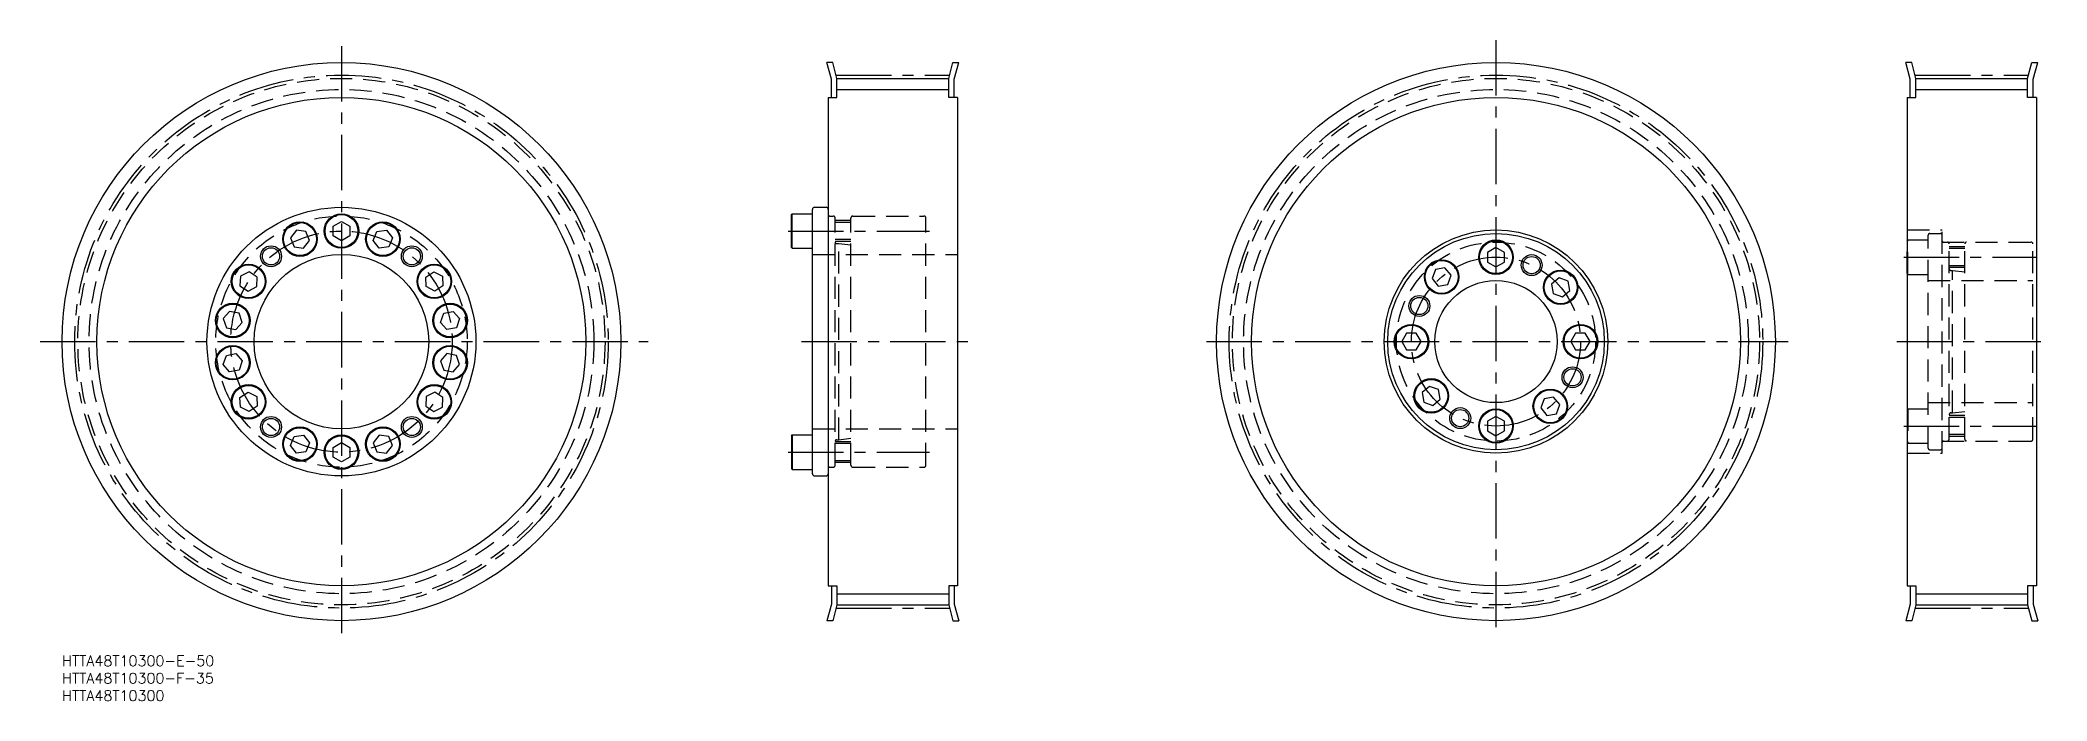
# Model space of a CAD drawing. Extents: x -6 to 568, y -13 to 176.
import ezdxf

# ---------------------------------------------------------------- set-up
doc = ezdxf.new("R2010")
doc.units = 0
doc.header["$LTSCALE"] = 0.5
doc.linetypes.add('CENTER', pattern=[50.8, 31.75, -6.35, 6.35, -6.35])
doc.linetypes.add('DASHED', pattern=[19.05, 12.7, -6.35])
for name, color, linetype in [('MSM_CENTER', 1, 'CENTER'), ('MSM_CONTINUOUS', 7, 'CONTINUOUS'), ('MSM_DASHED', 4, 'DASHED'), ('MSM_NARROW', 5, 'CONTINUOUS'), ('MSM_PART_NUMBER', 7, 'CONTINUOUS')]:
    doc.layers.add(name, color=color, linetype=linetype)
doc.styles.get("Standard").update_dxf_attribs({"font": 'txt.shx', "height": 3, "bigfont": 'bigfont.shx'})

# ---------------------------------------------------------------- blocks, each defined once
blk = doc.blocks.new('*U2')
at = {"layer": 'MSM_PART_NUMBER'}
blk.add_text('HTTA48T10300-E-50', height=3, dxfattribs=at).set_placement((0, -3))
blk = doc.blocks.new('*U3')
at = {"layer": 'MSM_PART_NUMBER'}
blk.add_text('HTTA48T10300-F-35', height=3, dxfattribs=at).set_placement((0, -8))
blk = doc.blocks.new('*U4')
at = {"layer": 'MSM_PART_NUMBER'}
blk.add_text('HTTA48T10300', height=3, dxfattribs=at).set_placement((0, -13))

msp = doc.modelspace()

# ---------------------------------------------------------------- linework, layer by layer
at = {"layer": 'MSM_CENTER'}
for p, q in [((80, 174.7), (80, 4.65)), ((410.6, 176.44), (410.6, 5.44)), ((221.63, 166.39), (254.13, 166.39)), ((530.6, 166.39), (563.09, 166.39)), ((207.88, 121.7), (248.38, 121.7)), ((527.35, 114.2), (565.35, 114.2)), ((-6.28, 90), (167.82, 90)), ((211.74, 90), (259.38, 90)), ((327.67, 90), (494.23, 90)), ((525.35, 90), (568.35, 90)), ((527.35, 65.8), (565.35, 65.8)), ((207.88, 58.3), (248.38, 58.3)), ((221.63, 13.6), (254.13, 13.6)), ((530.6, 13.6), (563.09, 13.6))]:
    msp.add_line(p, q, dxfattribs=at)
for centre, radius in [((80, 90), 76.39), ((410.6, 90), 76.39), ((80, 90), 31.7), ((410.6, 90), 24.2)]:
    msp.add_circle(centre, radius, dxfattribs=at)
at = {"layer": 'MSM_CONTINUOUS'}
for p, q in [((220.28, 165.26), (219.01, 170)), ((220.67, 170), (219.01, 170)), ((221.88, 165.47), (220.67, 170)), ((253.88, 165.47), (255.09, 170)), ((255.09, 170), (256.75, 170)), ((255.48, 165.26), (256.75, 170)), ((529.25, 165.26), (527.98, 170)), ((529.64, 170), (527.98, 170)), ((530.85, 165.47), (529.64, 170)), ((562.85, 165.47), (564.06, 170)), ((564.06, 170), (565.72, 170)), ((564.45, 165.26), (565.72, 170)), ((220.28, 160), (220.28, 165.26)), ((221.88, 165.47), (253.88, 165.47)), ((221.88, 160), (221.88, 165.47)), ((253.88, 160), (253.88, 165.47)), ((255.48, 160), (255.48, 165.26)), ((529.25, 160), (529.25, 165.26)), ((530.85, 165.47), (562.85, 165.47)), ((530.85, 160), (530.85, 165.47)), ((562.85, 160), (562.85, 165.47)), ((564.45, 160), (564.45, 165.26)), ((219.38, 160), (219.38, 20)), ((219.38, 160), (221.88, 160)), ((256.38, 160), (253.88, 160)), ((256.38, 160), (256.38, 20)), ((528.35, 160), (528.35, 20)), ((528.35, 160), (530.85, 160)), ((565.35, 160), (562.85, 160)), ((565.35, 160), (565.35, 20)), ((208.88, 126.41), (209.02, 126.65)), ((209.02, 116.75), (209.02, 126.65)), ((209.02, 126.65), (214.88, 126.65)), ((214.88, 52.1), (214.88, 127.9)), ((215.48, 128.5), (218.78, 128.5)), ((67.09, 121.96), (65.38, 119.78)), ((69.83, 121.58), (67.09, 121.96)), ((68.46, 121.77), (68.46, 121.77)), ((69.15, 121.67), (69.15, 121.67)), ((70.87, 119.01), (69.83, 121.58)), ((77.6, 123.09), (80, 124.47)), ((77.6, 120.31), (77.6, 123.09)), ((80, 124.47), (82.4, 123.09)), ((82.4, 123.09), (82.4, 120.31)), ((89.13, 119.01), (90.17, 121.58)), ((90.17, 121.58), (92.91, 121.96)), ((92.91, 121.96), (94.62, 119.78)), ((208.88, 116.99), (208.88, 126.41)), ((65.38, 119.78), (66.42, 117.21)), ((66.42, 117.21), (69.16, 116.82)), ((69.16, 116.82), (70.87, 119.01)), ((80, 118.93), (77.6, 120.31)), ((82.4, 120.31), (80, 118.93)), ((90.84, 116.82), (89.13, 119.01)), ((93.58, 117.21), (90.84, 116.82)), ((94.62, 119.78), (93.58, 117.21)), ((208.88, 116.99), (209.02, 116.75)), ((209.02, 116.75), (214.88, 116.75)), ((410.6, 116.97), (408.2, 115.59)), ((408.2, 115.59), (408.2, 112.81)), ((413, 115.59), (410.6, 116.97)), ((411.8, 116.28), (411.8, 116.28)), ((412.4, 115.93), (412.4, 115.93)), ((413, 112.81), (413, 115.59)), ((53.56, 110.03), (51.09, 108.77)), ((55.88, 108.52), (53.56, 110.03)), ((104.12, 108.52), (106.44, 110.03)), ((106.44, 110.03), (108.91, 108.77)), ((393.26, 110.66), (392.31, 108.06)), ((395.99, 111.14), (393.26, 110.66)), ((397.77, 109.02), (395.99, 111.14)), ((408.2, 112.81), (410.6, 111.43)), ((410.6, 111.43), (413, 112.81)), ((51.09, 108.77), (50.94, 106.01)), ((50.94, 106.01), (53.27, 104.5)), ((53.27, 104.5), (55.74, 105.76)), ((55.74, 105.76), (55.88, 108.52)), ((104.26, 105.76), (104.12, 108.52)), ((106.73, 104.5), (104.26, 105.76)), ((109.06, 106.01), (106.73, 104.5)), ((108.91, 108.77), (109.06, 106.01)), ((392.31, 108.06), (394.09, 105.93)), ((394.09, 105.93), (396.82, 106.42)), ((396.82, 106.42), (397.77, 109.02)), ((428.65, 108.28), (426.53, 106.5)), ((426.53, 106.5), (427.01, 103.77)), ((427.01, 103.77), (429.62, 102.83)), ((431.26, 107.34), (428.65, 108.28)), ((429.62, 102.83), (431.74, 104.61)), ((431.74, 104.61), (431.26, 107.34)), ((47.98, 98.67), (46.16, 96.58)), ((50.7, 98.14), (47.98, 98.67)), ((51.6, 95.52), (50.7, 98.14)), ((108.4, 95.52), (109.3, 98.14)), ((109.3, 98.14), (112.02, 98.67)), ((112.02, 98.67), (113.84, 96.58)), ((46.16, 96.58), (47.06, 93.96)), ((47.06, 93.96), (49.78, 93.43)), ((49.78, 93.43), (51.6, 95.52)), ((110.22, 93.43), (108.4, 95.52)), ((112.94, 93.96), (110.22, 93.43)), ((113.84, 96.58), (112.94, 93.96)), ((385.01, 92.4), (383.63, 90)), ((387.78, 92.4), (385.01, 92.4)), ((389.17, 90), (387.78, 92.4)), ((433.41, 92.4), (432.03, 90)), ((436.18, 92.4), (433.41, 92.4)), ((437.57, 90), (436.18, 92.4)), ((47.06, 86.04), (49.78, 86.57)), ((49.78, 86.57), (51.6, 84.48)), ((110.22, 86.57), (108.4, 84.48)), ((112.94, 86.04), (110.22, 86.57)), ((383.63, 90), (385.01, 87.6)), ((385.01, 87.6), (387.78, 87.6)), ((387.78, 87.6), (389.17, 90)), ((432.03, 90), (433.41, 87.6)), ((433.41, 87.6), (436.18, 87.6)), ((436.18, 87.6), (437.57, 90)), ((46.16, 83.42), (47.06, 86.04)), ((47.98, 81.33), (46.16, 83.42)), ((50.7, 81.86), (47.98, 81.33)), ((51.6, 84.48), (50.7, 81.86)), ((108.4, 84.48), (109.3, 81.86)), ((109.3, 81.86), (112.02, 81.33)), ((112.02, 81.33), (113.84, 83.42)), ((113.84, 83.42), (112.94, 86.04)), ((50.94, 73.99), (53.27, 75.5)), ((53.27, 75.5), (55.74, 74.24)), ((106.73, 75.5), (104.26, 74.24)), ((109.06, 73.99), (106.73, 75.5)), ((391.58, 77.17), (389.45, 75.39)), ((389.45, 75.39), (389.94, 72.66)), ((394.18, 76.23), (391.58, 77.17)), ((394.66, 73.5), (394.18, 76.23)), ((51.09, 71.23), (50.94, 73.99)), ((53.56, 69.97), (51.09, 71.23)), ((55.88, 71.48), (53.56, 69.97)), ((55.74, 74.24), (55.88, 71.48)), ((104.26, 74.24), (104.12, 71.48)), ((104.12, 71.48), (106.44, 69.97)), ((106.44, 69.97), (108.91, 71.23)), ((108.91, 71.23), (109.06, 73.99)), ((389.94, 72.66), (392.54, 71.72)), ((392.54, 71.72), (394.66, 73.5)), ((424.37, 73.58), (423.42, 70.98)), ((423.42, 70.98), (425.2, 68.86)), ((427.1, 74.07), (424.37, 73.58)), ((425.2, 68.86), (427.93, 69.34)), ((428.88, 71.94), (427.1, 74.07)), ((427.93, 69.34), (428.88, 71.94)), ((208.88, 63.01), (209.02, 63.25)), ((209.02, 63.25), (209.02, 53.35)), ((209.02, 63.25), (214.88, 63.25)), ((410.6, 68.57), (408.2, 67.19)), ((408.2, 67.19), (408.2, 64.41)), ((408.2, 64.41), (410.6, 63.03)), ((413, 67.19), (410.6, 68.57)), ((410.6, 63.03), (413, 64.41)), ((413, 64.41), (413, 67.19)), ((65.38, 60.22), (66.42, 62.79)), ((67.09, 58.04), (65.38, 60.22)), ((66.42, 62.79), (69.16, 63.18)), ((69.83, 58.42), (67.09, 58.04)), ((69.16, 63.18), (70.87, 60.99)), ((70.87, 60.99), (69.83, 58.42)), ((77.6, 59.69), (80, 61.07)), ((77.6, 56.91), (77.6, 59.69)), ((80, 61.07), (82.4, 59.69)), ((82.4, 59.69), (82.4, 56.91)), ((90.84, 63.18), (89.13, 60.99)), ((89.13, 60.99), (90.17, 58.42)), ((90.17, 58.42), (92.91, 58.04)), ((93.58, 62.79), (90.84, 63.18)), ((92.91, 58.04), (94.62, 60.22)), ((94.62, 60.22), (93.58, 62.79)), ((208.88, 63.01), (208.88, 53.59)), ((80, 55.53), (77.6, 56.91)), ((82.4, 56.91), (80, 55.53)), ((208.88, 53.59), (209.02, 53.35)), ((209.02, 53.35), (214.88, 53.35)), ((215.48, 51.5), (218.78, 51.5)), ((219.38, 20), (221.88, 20)), ((220.28, 20), (220.28, 14.74)), ((221.88, 20), (221.88, 14.52)), ((256.38, 20), (253.88, 20)), ((253.88, 20), (253.88, 14.52)), ((255.48, 20), (255.48, 14.74)), ((528.35, 20), (530.85, 20)), ((529.25, 20), (529.25, 14.73)), ((530.85, 20), (530.85, 14.52)), ((565.35, 20), (562.85, 20)), ((562.85, 20), (562.85, 14.52)), ((564.45, 20), (564.45, 14.73)), ((220.28, 14.74), (219.01, 10)), ((221.88, 14.52), (220.67, 10)), ((221.88, 14.52), (253.88, 14.52)), ((253.88, 14.52), (255.09, 10)), ((255.48, 14.74), (256.75, 10)), ((529.25, 14.73), (527.98, 10)), ((530.85, 14.52), (529.64, 10)), ((530.85, 14.52), (562.85, 14.52)), ((562.85, 14.52), (564.06, 10)), ((564.45, 14.73), (565.72, 10)), ((220.67, 10), (219.01, 10)), ((255.09, 10), (256.75, 10)), ((529.64, 10), (527.98, 10)), ((564.06, 10), (565.72, 10))]:
    msp.add_line(p, q, dxfattribs=at)
for centre, radius in [((80, 90), 80), ((410.6, 90), 80), ((80, 90), 70), ((410.6, 90), 70), ((80, 90), 38.5), ((80, 121.7), 4.95), ((68.12, 119.39), 4.95), ((68.12, 119.39), 4.71), ((80, 121.7), 4.71), ((91.88, 119.39), 4.95), ((91.88, 119.39), 4.71), ((410.6, 90), 32), ((410.6, 90), 31), ((80, 90), 25), ((59.84, 114.46), 2.46), ((100.16, 114.46), 2.46), ((410.6, 114.2), 4.95), ((410.6, 114.2), 4.71), ((53.41, 107.27), 4.95), ((53.41, 107.27), 4.71), ((106.59, 107.27), 4.95), ((106.59, 107.27), 4.71), ((395.04, 108.54), 4.95), ((395.04, 108.54), 4.71), ((420.82, 111.93), 2.46), ((429.13, 105.56), 4.95), ((429.13, 105.56), 4.71), ((410.6, 90), 17.5), ((48.88, 96.05), 4.95), ((48.88, 96.05), 4.71), ((111.12, 96.05), 4.95), ((111.12, 96.05), 4.71), ((388.66, 100.23), 2.46), ((386.4, 90), 4.95), ((386.4, 90), 4.71), ((434.8, 90), 4.95), ((434.8, 90), 4.71), ((48.88, 83.95), 4.95), ((48.88, 83.95), 4.71), ((111.12, 83.95), 4.95), ((111.12, 83.95), 4.71), ((432.53, 79.77), 2.46), ((53.41, 72.73), 4.95), ((53.41, 72.73), 4.71), ((106.59, 72.73), 4.95), ((106.59, 72.73), 4.71), ((392.06, 74.44), 4.95), ((392.06, 74.44), 4.71), ((426.15, 71.46), 4.95), ((426.15, 71.46), 4.71), ((400.37, 68.07), 2.46), ((410.6, 65.8), 4.95), ((410.6, 65.8), 4.71), ((59.84, 65.54), 2.46), ((68.12, 60.61), 4.95), ((68.12, 60.61), 4.71), ((80, 58.3), 4.95), ((91.87, 60.61), 4.95), ((91.87, 60.61), 4.71), ((100.16, 65.54), 2.46), ((80, 58.3), 4.71)]:
    msp.add_circle(centre, radius, dxfattribs=at)
for centre, start, end in [((215.48, 127.9), 90, 180), ((218.78, 127.9), 0, 90), ((215.48, 52.1), 179.99855, 269.99854), ((218.78, 52.1), 270, 0)]:
    msp.add_arc(centre, 0.6, start, end, dxfattribs=at)
at = {"layer": 'MSM_DASHED'}
for p, q in [((219.79, 126), (220.78, 126)), ((221.38, 54.6), (221.38, 125.4)), ((225.88, 124.7), (221.38, 124.7)), ((225.88, 124.16), (221.38, 124.16)), ((225.88, 54.6), (225.88, 125.4)), ((226.48, 126), (246.78, 126)), ((247.38, 54.6), (247.38, 125.4)), ((528.35, 122), (538.35, 122)), ((534.85, 121), (537.85, 121)), ((538.35, 58), (538.35, 122)), ((214.88, 115), (256.38, 115)), ((225.88, 119.24), (221.38, 119.24)), ((225.88, 118.7), (221.38, 118.7)), ((221.79, 118.11), (222.38, 118.11)), ((222.38, 61.89), (222.38, 118.11)), ((222.38, 118.11), (225.88, 117.72)), ((528.35, 118.91), (528.49, 119.15)), ((528.35, 109.49), (528.35, 118.91)), ((528.49, 119.15), (534.35, 119.15)), ((528.49, 109.25), (528.49, 119.15)), ((534.35, 59.5), (534.35, 120.5)), ((538.35, 118.5), (565.35, 118.5)), ((538.76, 118.5), (539.85, 118.5)), ((540.35, 62), (540.35, 118)), ((544.85, 117.2), (540.35, 117.2)), ((544.85, 116.66), (540.35, 116.66)), ((544.85, 62), (544.85, 118)), ((564.35, 62), (564.35, 118)), ((528.35, 109.49), (528.49, 109.25)), ((528.49, 109.25), (534.35, 109.25)), ((544.85, 111.74), (540.35, 111.74)), ((544.85, 111.2), (540.35, 111.2)), ((540.95, 110.39), (541.35, 110.39)), ((541.35, 69.61), (541.35, 110.39)), ((541.35, 110.39), (544.85, 110)), ((534.35, 107.5), (564.35, 107.5)), ((528.35, 70.51), (528.49, 70.75)), ((528.35, 70.51), (528.35, 61.09)), ((528.49, 70.75), (534.35, 70.75)), ((528.49, 70.75), (528.49, 60.85)), ((534.35, 72.5), (564.35, 72.5)), ((540.95, 69.61), (541.35, 69.61)), ((541.35, 69.61), (544.85, 70)), ((214.88, 65), (256.38, 65)), ((544.85, 68.8), (540.35, 68.8)), ((544.85, 68.26), (540.35, 68.26)), ((544.85, 63.34), (540.35, 63.34)), ((225.88, 61.3), (221.38, 61.3)), ((225.88, 60.76), (221.38, 60.76)), ((221.79, 61.89), (222.38, 61.89)), ((222.38, 61.89), (225.88, 62.28)), ((528.35, 61.09), (528.49, 60.85)), ((528.35, 58), (538.35, 58)), ((528.49, 60.85), (534.35, 60.85)), ((534.85, 59), (537.85, 59)), ((538.35, 61.5), (565.35, 61.5)), ((538.76, 61.5), (539.85, 61.5)), ((544.85, 62.8), (540.35, 62.8)), ((219.79, 54), (220.78, 54)), ((225.88, 55.84), (221.38, 55.84)), ((225.88, 55.3), (221.38, 55.3)), ((226.48, 54), (246.78, 54))]:
    msp.add_line(p, q, dxfattribs=at)
for centre, radius in [((80, 90), 75.47), ((80, 90), 72.27), ((410.6, 90), 75.47), ((410.6, 90), 72.27), ((80, 90), 36), ((410.6, 90), 28.5)]:
    msp.add_circle(centre, radius, dxfattribs=at)
for centre, radius, start, end in [((219.79, 126.41), 0.41, 180, 270), ((220.78, 125.4), 0.6, 0, 90), ((226.48, 125.4), 0.6, 90, 180), ((246.78, 125.4), 0.6, 0, 90), ((534.85, 120.5), 0.5, 90, 179.99913), ((537.85, 120.5), 0.5, 0.00088, 90), ((221.79, 118.52), 0.41, 180, 270), ((538.76, 118.91), 0.41, 180, 270), ((539.85, 118), 0.5, 0.00088, 90), ((545.35, 118), 0.5, 90, 179.99913), ((563.85, 118), 0.5, 0.00088, 90), ((540.95, 110.99), 0.6, 180, 270), ((540.95, 69.01), 0.6, 90, 180), ((221.79, 61.48), 0.41, 90, 180), ((534.85, 59.5), 0.5, 180.00087, 270), ((537.85, 59.5), 0.5, 270, 0), ((538.76, 61.09), 0.41, 90, 180), ((539.85, 62), 0.5, 269.99649, 0), ((545.35, 62), 0.5, 180.00087, 270), ((563.85, 62), 0.5, 269.99823, 0), ((219.79, 53.59), 0.41, 90, 180), ((220.78, 54.6), 0.6, 270, 0), ((226.48, 54.6), 0.6, 180, 270), ((246.78, 54.6), 0.6, 270, 0)]:
    msp.add_arc(centre, radius, start, end, dxfattribs=at)
at = {"layer": 'MSM_NARROW'}
for p, q in [((221.88, 162.27), (253.88, 162.27)), ((530.85, 162.27), (562.85, 162.27)), ((221.88, 17.72), (253.88, 17.72)), ((530.85, 17.72), (562.85, 17.72))]:
    msp.add_line(p, q, dxfattribs=at)
for centre in [(59.84, 114.46), (100.16, 114.46), (420.82, 111.93), (388.66, 100.23), (432.53, 79.77), (400.37, 68.07), (59.84, 65.54), (100.16, 65.54)]:
    msp.add_circle(centre, 3, dxfattribs=at)

# ---------------------------------------------------------------- block references
at = {"layer": 'MSM_CONTINUOUS'}
for name in ['*U2', '*U3', '*U4']:
    msp.add_blockref(name, (0, 0), dxfattribs=at)

doc.saveas('drawing.dxf')
